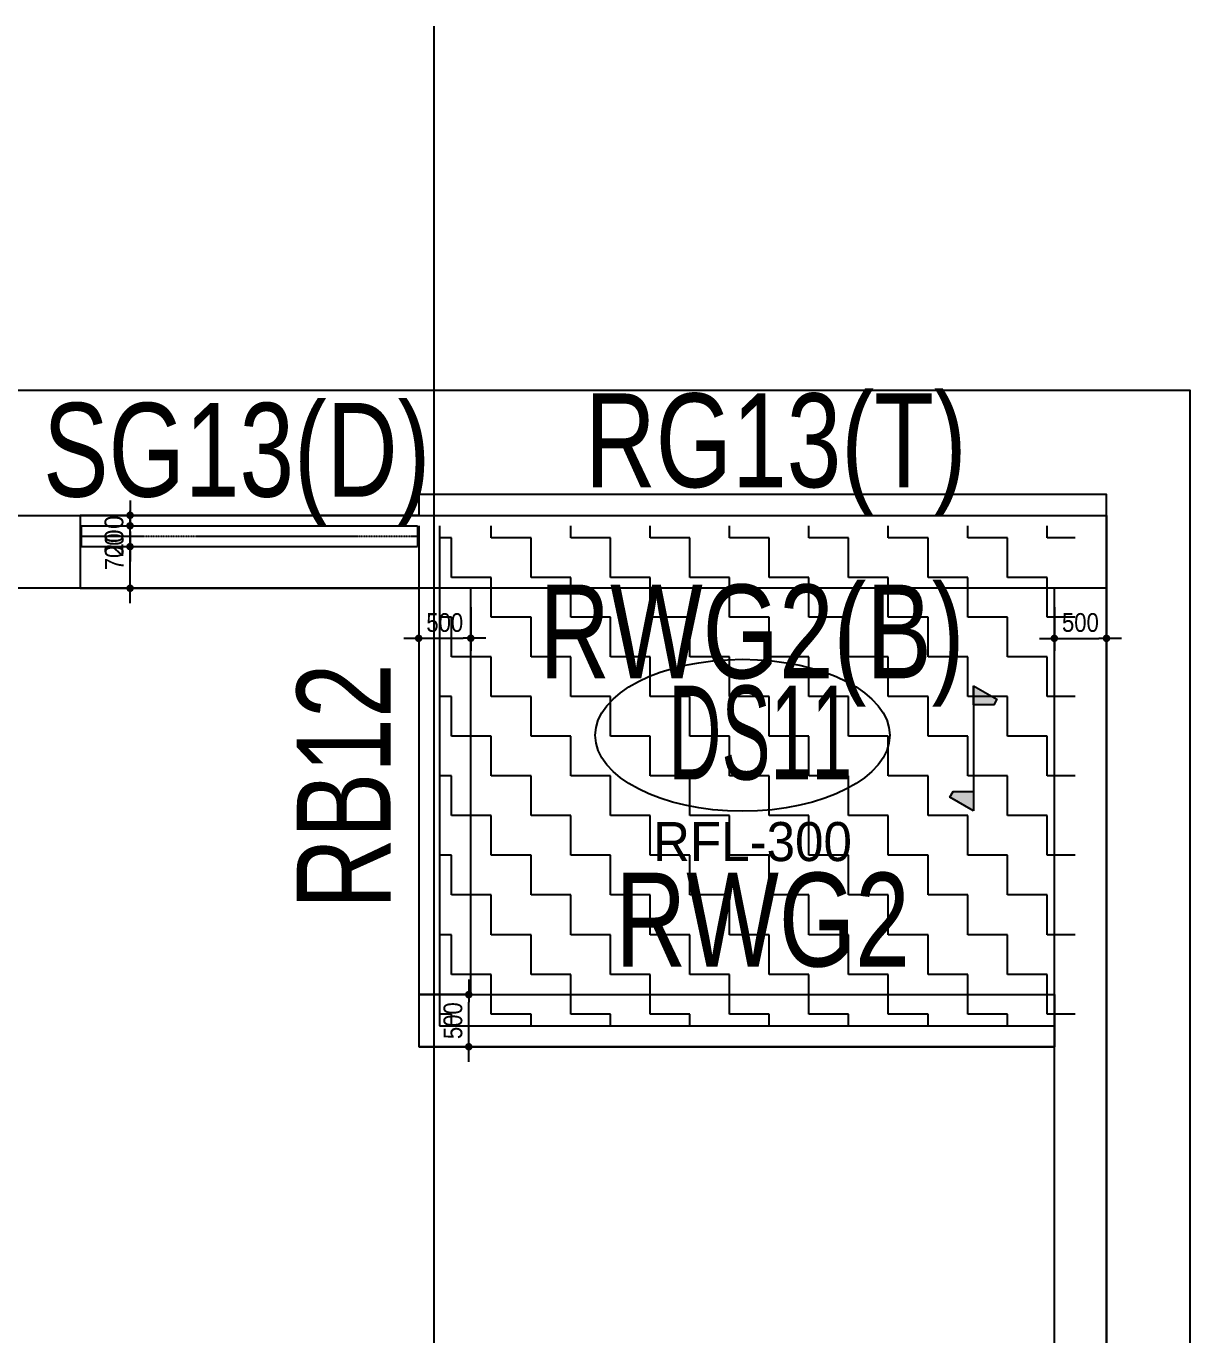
# Model space of a CAD drawing. Header units: millimetres. Extents: x -42253 to 178576, y 88378 to 153500.
# Drawn here: x 166987 to 178154, y 140940 to 153500 of the extents above; entities that cross this region are included whole.
import ezdxf
from ezdxf.enums import TextEntityAlignment as Align

# ---------------------------------------------------------------- set-up
doc = ezdxf.new("R2010")
doc.units = ezdxf.units.MM
doc.linetypes.add('HID', pattern=[2.3, 1.5, -0.8])
doc.linetypes.add('xs-1f_plan$0$HID', pattern=[4, 3, -1])
doc.layers.get('Defpoints').update_dxf_attribs({"color": 159})
for name, color, linetype in [('^DECK', 130, 'Continuous'), ('A-CEN', 1, 'Continuous'), ('A-HAT', 251, 'Continuous'), ('BEAM-TEXT', 4, 'Continuous'), ('DECK-PL', 4, 'Continuous'), ('DECK-SLAB', 4, 'Continuous'), ('GIRDER-TEXT', 7, 'Continuous'), ('S-STL-BEAM', 6, 'Continuous'), ('xs-1f_plan$0$8', 8, 'Continuous'), ('xs-1f_plan$0$xref', 7, 'Continuous'), ('레벨', 40, 'Continuous'), ('보(beam)', 4, 'HID'), ('보(girder)', 7, 'HID'), ('슬래브라인', 7, 'Continuous')]:
    doc.layers.add(name, color=color, linetype=linetype)
doc.layers.add('NOPLOT', color=191, linetype='Continuous', plot=False)
doc.styles.add('Gdim', font='Dotum.ttf', dxfattribs={"width": 0.9})
doc.styles.add('Gtx', font='Dotum.ttf')
doc.styles.add('xs-1f_plan$0$Gdim', font='malgun.ttf')
doc.dimstyles.new('Gdim200', dxfattribs={"dimscale": 200, "dimtxt": 3, "dimasz": 1.2, "dimexe": 2, "dimexo": 3, "dimgap": 1, "dimtad": 1, "dimdsep": 46, "dimlunit": 6, "dimtxsty": 'Gdim', "dimblk1": '_CIDOT', "dimblk2": '_CIDOT', "dimsah": 1, "dimcen": 2.5, "dimdle": 2, "dimclrd": 1, "dimclre": 1, "dimclrt": 3, "dimazin": 2, "dimtfac": 1, "dimtix": 1, "dimtmove": 2, "dimatfit": 3, "dimldrblk": '_CIDOT', "dimfxl": 2, "dimtolj": 1, "dimtzin": 0, "dimarcsym": 0})
doc.dimstyles.new('xs-1f_plan$0$Gdim200', dxfattribs={"dimscale": 200, "dimtxt": 3, "dimasz": 1.2, "dimexe": 2, "dimexo": 3, "dimgap": 1, "dimtad": 1, "dimdsep": 46, "dimlunit": 6, "dimtxsty": 'xs-1f_plan$0$Gdim', "dimblk1": 'xs-1f_plan$0$_CIDOT', "dimblk2": 'xs-1f_plan$0$_CIDOT', "dimsah": 1, "dimcen": 2.5, "dimdle": 2, "dimclrd": 1, "dimclre": 1, "dimclrt": 3, "dimazin": 2, "dimtfac": 1, "dimtix": 1, "dimtmove": 2, "dimatfit": 3, "dimldrblk": 'xs-1f_plan$0$_CIDOT', "dimfxl": 2, "dimtolj": 1, "dimtzin": 0, "dimarcsym": 0})

# ---------------------------------------------------------------- blocks, each defined once
blk = doc.blocks.new('_CIDOT')
at = {"color": 0, "linetype": 'ByBlock'}
blk.add_line((2, 0), (-1, 0), dxfattribs=at)
at = {"color": 0, "linetype": 'ByBlock', "const_width": 0.5}
blk.add_lwpolyline([(-0.25, 0, 1), (0.25, 0, 1)], format="xyb", close=True, dxfattribs=at)
blk = doc.blocks.new('*D962')
at = {"layer": 'Defpoints', "color": 155, "lineweight": -2, "transparency": 16777216}
for p, q in [((-1975, 650), (-1555, 650)), ((-1675, 222), (-1675, 578)), ((-1975, 150), (-1555, 150))]:
    blk.add_line(p, q, dxfattribs=at)
at = {"layer": 'Defpoints', "color": 0, "transparency": 16777216}
for p in [(-2155, 650), (-1675, 650), (-2155, 150)]:
    blk.add_point(p, dxfattribs=at)
at = {"layer": 'Defpoints', "color": 155, "lineweight": -2, "transparency": 16777216, "xscale": 71.99999999999994, "yscale": 71.99999999999994, "zscale": 71.99999999999994}
for p, rotation in [((-1675, 650), 90), ((-1675, 150), 270)]:
    blk.add_blockref('_CIDOT', p, dxfattribs=dict(at, rotation=rotation))
at = {"layer": 'Defpoints', "color": 3, "transparency": 16777216, "insert": (-1826, 400), "char_height": 180, "attachment_point": 5, "rotation": 90, "style": 'Gdim'}
blk.add_mtext('\\A1;{\\C155;500}', dxfattribs=at)
blk = doc.blocks.new('*D1000')
at = {"layer": 'Defpoints', "color": 155, "lineweight": -2, "transparency": 16777216}
for p, q in [((-22275, 650), (-21855, 650)), ((-21975, 222), (-21975, 578)), ((-22275, 150), (-21855, 150))]:
    blk.add_line(p, q, dxfattribs=at)
at = {"layer": 'Defpoints', "color": 0, "transparency": 16777216}
for p in [(-22455, 650), (-21975, 650), (-22455, 150)]:
    blk.add_point(p, dxfattribs=at)
at = {"layer": 'Defpoints', "color": 155, "lineweight": -2, "transparency": 16777216, "xscale": 71.99999999999994, "yscale": 71.99999999999994, "zscale": 71.99999999999994}
for p, rotation in [((-21975, 650), 90), ((-21975, 150), 270)]:
    blk.add_blockref('_CIDOT', p, dxfattribs=dict(at, rotation=rotation))
at = {"layer": 'Defpoints', "color": 3, "transparency": 16777216, "insert": (-22126, 400), "char_height": 180, "attachment_point": 5, "rotation": 90, "style": 'Gdim'}
blk.add_mtext('\\A1;{\\C155;500}', dxfattribs=at)
blk = doc.blocks.new('*D994')
at = {"layer": 'Defpoints', "color": 155, "lineweight": -2, "transparency": 16777216}
for p, q in [((-788, 550), (-368, 550)), ((-488, 122), (-488, 478)), ((-788, 50), (-368, 50))]:
    blk.add_line(p, q, dxfattribs=at)
at = {"layer": 'Defpoints', "color": 0, "transparency": 16777216}
for p in [(-968, 550), (-488, 550), (-968, 50)]:
    blk.add_point(p, dxfattribs=at)
at = {"layer": 'Defpoints', "color": 155, "lineweight": -2, "transparency": 16777216, "xscale": 71.99999999999994, "yscale": 71.99999999999994, "zscale": 71.99999999999994}
for p, rotation in [((-488, 550), 90), ((-488, 50), 270)]:
    blk.add_blockref('_CIDOT', p, dxfattribs=dict(at, rotation=rotation))
at = {"layer": 'Defpoints', "color": 3, "transparency": 16777216, "insert": (-638, 300), "char_height": 180, "attachment_point": 5, "rotation": 90, "style": 'Gdim'}
blk.add_mtext('\\A1;{\\C155;500}', dxfattribs=at)
blk = doc.blocks.new('*D1010')
at = {"layer": 'Defpoints', "color": 155, "lineweight": -2, "transparency": 16777216}
for p, q in [((-1775, 750), (-1355, 750)), ((-1475, 122), (-1475, 678)), ((-1775, 50), (-1355, 50))]:
    blk.add_line(p, q, dxfattribs=at)
at = {"layer": 'Defpoints', "color": 0, "transparency": 16777216}
for p in [(-1955, 750), (-1475, 750), (-1955, 50)]:
    blk.add_point(p, dxfattribs=at)
at = {"layer": 'Defpoints', "color": 155, "lineweight": -2, "transparency": 16777216, "xscale": 71.99999999999994, "yscale": 71.99999999999994, "zscale": 71.99999999999994}
for p, rotation in [((-1475, 750), 90), ((-1475, 50), 270)]:
    blk.add_blockref('_CIDOT', p, dxfattribs=dict(at, rotation=rotation))
at = {"layer": 'Defpoints', "color": 3, "transparency": 16777216, "insert": (-1626, 400), "char_height": 180, "attachment_point": 5, "rotation": 90, "style": 'Gdim'}
blk.add_mtext('\\A1;{\\C155;700}', dxfattribs=at)
blk = doc.blocks.new('A$C58C40D4B')
at = {"layer": 'DECK-PL'}
for points in [[(600, 2), (471, 228), (415, 196), (415, 2)], [(-600, 2), (-471, -223), (-415, -192), (-415, 2)]]:
    blk.add_hatch(color=256, dxfattribs=at).paths.add_polyline_path(points)
blk.add_line((-600, 2), (600, 2), dxfattribs=at)
for points in [[(600, 2), (471, 228), (415, 196), (415, 2), (415, 2), (471, 2), (600, 2)], [(-600, 2), (-471, -223), (-415, -192), (-415, 2), (-415, 2), (-471, 2), (-600, 2)]]:
    blk.add_lwpolyline(points, dxfattribs=at)
blk = doc.blocks.new('xs-1f_plan$0$_CIDOT')
at = {"color": 0, "linetype": 'ByBlock'}
blk.add_line((2, 0), (-1, 0), dxfattribs=at)
at = {"color": 0, "linetype": 'ByBlock', "const_width": 0.5}
blk.add_lwpolyline([(-0.25, 0, 1), (0.25, 0, 1)], format="xyb", close=True, dxfattribs=at)
blk = doc.blocks.new('*D1167')
at = {"layer": 'Defpoints', "color": 155, "lineweight": -2, "transparency": 16777216}
for p, q in [((-2539, 322), (-2539, 394)), ((-2839, 250), (-2419, 250)), ((-2539, 50), (-2539, 250)), ((-2839, 50), (-2419, 50)), ((-2539, -22), (-2539, -94))]:
    blk.add_line(p, q, dxfattribs=at)
at = {"layer": 'Defpoints', "color": 0, "transparency": 16777216}
for p in [(-3019, 250), (-2539, 250), (-3019, 50)]:
    blk.add_point(p, dxfattribs=at)
at = {"layer": 'Defpoints', "color": 155, "lineweight": -2, "transparency": 16777216, "xscale": 71.99999999999994, "yscale": 71.99999999999994, "zscale": 71.99999999999994}
for p, rotation in [((-2539, 250), 270), ((-2539, 50), 90)]:
    blk.add_blockref('xs-1f_plan$0$_CIDOT', p, dxfattribs=dict(at, rotation=rotation))
at = {"layer": 'Defpoints', "color": 155, "transparency": 16777216, "insert": (-2692, 150), "char_height": 180, "attachment_point": 5, "rotation": 90, "style": 'xs-1f_plan$0$Gdim'}
blk.add_mtext('\\A1;200', dxfattribs=at)
blk = doc.blocks.new('*U963')
at = {"layer": 'Defpoints'}
for p, q in [((-2155.451, 650), (-2155.451, 150)), ((3944.549, 650), (3944.549, 150))]:
    blk.add_line(p, q, dxfattribs=at)
at = {"layer": '보(girder)'}
for p, q in [((-2155.451, 650), (3944.549, 650)), ((3944.549, 150), (-2155.451, 150))]:
    blk.add_line(p, q, dxfattribs=at)
at = {"layer": 'Defpoints'}
dim = blk.add_linear_dim(base=(-1675.451, 650), p1=(-2155.451, 150), p2=(-2155.451, 650), angle=90, text='{\\C155;<>}', dimstyle='Gdim200', override={"dimscale": 60, "dimzin": 8, "dimclrd": 155, "dimclre": 155}, dxfattribs=at)
dim.commit()
dim.dimension.update_dxf_attribs({"geometry": '*D962', "text_midpoint": (-1825.573, 400)})
blk = doc.blocks.new('*U1001')
at = {"layer": 'Defpoints'}
blk.add_line((-22455.451, 650), (-22455.451, 150), dxfattribs=at)
at = {"layer": '보(girder)'}
for p, q in [((-22455.451, 650), (17644.549, 650)), ((17644.549, 150), (-22455.451, 150))]:
    blk.add_line(p, q, dxfattribs=at)
at = {"layer": 'Defpoints'}
dim = blk.add_linear_dim(base=(-21975.451, 650), p1=(-22455.451, 150), p2=(-22455.451, 650), angle=90, text='{\\C155;<>}', dimstyle='Gdim200', override={"dimscale": 60, "dimzin": 8, "dimclrd": 155, "dimclre": 155}, dxfattribs=at)
dim.commit()
dim.dimension.update_dxf_attribs({"geometry": '*D1000', "text_midpoint": (-22125.573, 400)})
blk = doc.blocks.new('*U995')
at = {"layer": 'Defpoints'}
for p, q in [((-967.879, 550), (-967.879, 50)), ((2932.121, 550), (2932.121, 50))]:
    blk.add_line(p, q, dxfattribs=at)
at = {"layer": '보(beam)'}
for p, q in [((2932.121, 550), (-967.879, 550)), ((-967.879, 50), (2932.121, 50))]:
    blk.add_line(p, q, dxfattribs=at)
at = {"layer": 'Defpoints'}
dim = blk.add_linear_dim(base=(-487.879, 550), p1=(-967.879, 50), p2=(-967.879, 550), angle=90, text='{\\C155;<>}', dimstyle='Gdim200', override={"dimscale": 60, "dimzin": 8, "dimclrd": 155, "dimclre": 155}, dxfattribs=at)
dim.commit()
dim.dimension.update_dxf_attribs({"geometry": '*D994', "text_midpoint": (-638.001, 300)})
blk = doc.blocks.new('*U1011')
at = {"layer": 'Defpoints'}
for p, q in [((-1955.451, 750), (-1955.451, 50)), ((7894.549, 750), (7894.549, 50))]:
    blk.add_line(p, q, dxfattribs=at)
at = {"layer": '보(girder)'}
for p, q in [((-1955.451, 750), (7894.549, 750)), ((7894.549, 50), (-1955.451, 50))]:
    blk.add_line(p, q, dxfattribs=at)
at = {"layer": 'Defpoints'}
dim = blk.add_linear_dim(base=(-1475.451, 750), p1=(-1955.451, 50), p2=(-1955.451, 750), angle=90, text='{\\C155;<>}', dimstyle='Gdim200', override={"dimscale": 60, "dimzin": 8, "dimclrd": 155, "dimclre": 155}, dxfattribs=at)
dim.commit()
dim.dimension.update_dxf_attribs({"geometry": '*D1010', "text_midpoint": (-1625.573, 400)})
blk = doc.blocks.new('*U1168')
at = {"layer": 'Defpoints', "ltscale": 4}
for p, q in [((-3018.848, 250), (-3018.848, 50)), ((231.152, 250), (231.152, 50))]:
    blk.add_line(p, q, dxfattribs=at)
at = {"layer": 'xs-1f_plan$0$8', "color": 4, "ltscale": 4}
for p, q in [((-3008.848, 250), (221.152, 250)), ((-3008.848, 50), (221.152, 50))]:
    blk.add_line(p, q, dxfattribs=at)
at = {"layer": 'xs-1f_plan$0$8', "ltscale": 4}
for p, q in [((-3008.848, 250), (-3008.848, 50)), ((221.152, 250), (221.152, 50))]:
    blk.add_line(p, q, dxfattribs=at)
at = {"layer": 'xs-1f_plan$0$8', "linetype": 'xs-1f_plan$0$HID'}
blk.add_line((-3008.848, 150), (221.152, 150), dxfattribs=at)
at = {"layer": 'Defpoints'}
dim = blk.add_linear_dim(base=(-2538.848, 250), p1=(-3018.848, 50), p2=(-3018.848, 250), angle=90, dimstyle='xs-1f_plan$0$Gdim200', override={"dimscale": 60, "dimzin": 8, "dimclrd": 155, "dimclre": 155, "dimclrt": 155}, dxfattribs=at)
dim.commit()
dim.dimension.update_dxf_attribs({"geometry": '*D1167', "text_midpoint": (-2691.844, 150)})

msp = doc.modelspace()

# ---------------------------------------------------------------- hatches: boundary and pattern name
at = {"layer": 'A-HAT'}
h = msp.add_hatch(dxfattribs=at)
h.set_pattern_fill('ZIGZAG', color=256, scale=120, angle=90)
h.set_pattern_definition([(90, (0, 0), (-381, 381), [381, -381]), (180, (0, 381), (-381, -381), [381, -381])])
h.paths.add_polyline_path([(170953.571, 143905.018), (177053.572, 143905.018), (177053.572, 148705.018), (170953.571, 148705.018)])

# ---------------------------------------------------------------- linework, layer by layer
at = {"layer": '^DECK', "color": 0}
msp.add_ellipse((173861.007, 146694.368), major_axis=(1412.381, 0), ratio=0.51617646, dxfattribs=at)
at = {"layer": 'A-CEN'}
msp.add_line((170903.571, 135705.018), (170903.571, 153500), dxfattribs=at)
at = {"layer": 'NOPLOT', "elevation": 0}
msp.add_lwpolyline([(166153.568, 150005.016), (178153.569, 150005.016), (178153.569, 122185.016), (166153.568, 122185.016)], close=True, dxfattribs=at)
at = {"layer": '슬래브라인'}
for p, q in [((170753.571, 148805.018), (167503.571, 148805.018)), ((170753.571, 148705.018), (170753.571, 143705.018)), ((170953.571, 148705.018), (170953.571, 143905.018)), ((167503.571, 148105.018), (170753.571, 148105.018)), ((170953.571, 143905.018), (176853.571, 143905.018)), ((170753.571, 143705.018), (176853.571, 143705.018))]:
    msp.add_line(p, q, dxfattribs=at)
at = {"layer": '슬래브라인', "elevation": 0}
msp.add_lwpolyline([(177353.571, 135205.018), (177353.571, 149005.018), (170753.571, 149005.018), (170753.571, 148805.018)], dxfattribs=at)
msp.add_lwpolyline([(166803.571, 148805.018), (167503.571, 148805.018), (167503.571, 148105.018), (166803.571, 148105.018)], close=True, dxfattribs=at)

# ---------------------------------------------------------------- block references
at = {"layer": 'DECK-PL', "xscale": -1.000000000000013, "rotation": 90}
msp.add_blockref('A$C58C40D4B', (176079.377, 146570.232), dxfattribs=at)
at = {"layer": 'xs-1f_plan$0$xref'}
msp.add_blockref('*U1168', (170522.42, 148455.018), dxfattribs=at)
at = {"layer": '보(beam)', "rotation": 270}
msp.add_blockref('*U995', (170703.571, 147137.139), dxfattribs=at)
at = {"layer": '보(girder)'}
for name, p in [('*U1011', (169459.022, 148055.018)), ('*U963', (172909.022, 143555.018))]:
    msp.add_blockref(name, p, dxfattribs=at)
at = {"layer": '보(girder)', "rotation": 270}
msp.add_blockref('*U1001', (176703.571, 125649.567), dxfattribs=at)

# ---------------------------------------------------------------- texts
at = {"layer": 'BEAM-TEXT', "style": 'Gtx', "width": 0.8}
msp.add_text('RB12', height=900, rotation=90, dxfattribs=at).set_placement((170753.571, 146205.018), align=Align.BOTTOM_CENTER)
at = {"layer": 'DECK-SLAB', "color": 1, "style": 'Gtx', "width": 0.6}
msp.add_text('DS11', height=900, dxfattribs=at).set_placement((173148.553, 146270.275, 0))
at = {"layer": 'GIRDER-TEXT', "style": 'Gtx', "width": 0.8}
for s, p in [('RG13(T)', (174180.143, 148805.018)), ('RWG2', (174053.571, 144205.018))]:
    msp.add_text(s, height=900, dxfattribs=at).set_placement(p, align=Align.BOTTOM_CENTER)
at = {"layer": 'GIRDER-TEXT', "color": 1, "style": 'Gtx', "width": 0.8}
msp.add_text('RWG2(B)', height=900, dxfattribs=at).set_placement((173950.426, 146970.735), align=Align.BOTTOM_CENTER)
at = {"layer": 'S-STL-BEAM', "style": 'Gtx', "width": 0.8}
msp.add_text('SG13(D)', height=900, dxfattribs=at).set_placement((169007.225, 148714.173), align=Align.BOTTOM_CENTER)
at = {"layer": '레벨', "style": 'Gtx'}
msp.add_text('RFL-300', height=375, dxfattribs=at).set_placement((173956.627, 145674.031, 0), align=Align.MIDDLE_CENTER)

doc.saveas('drawing.dxf')
